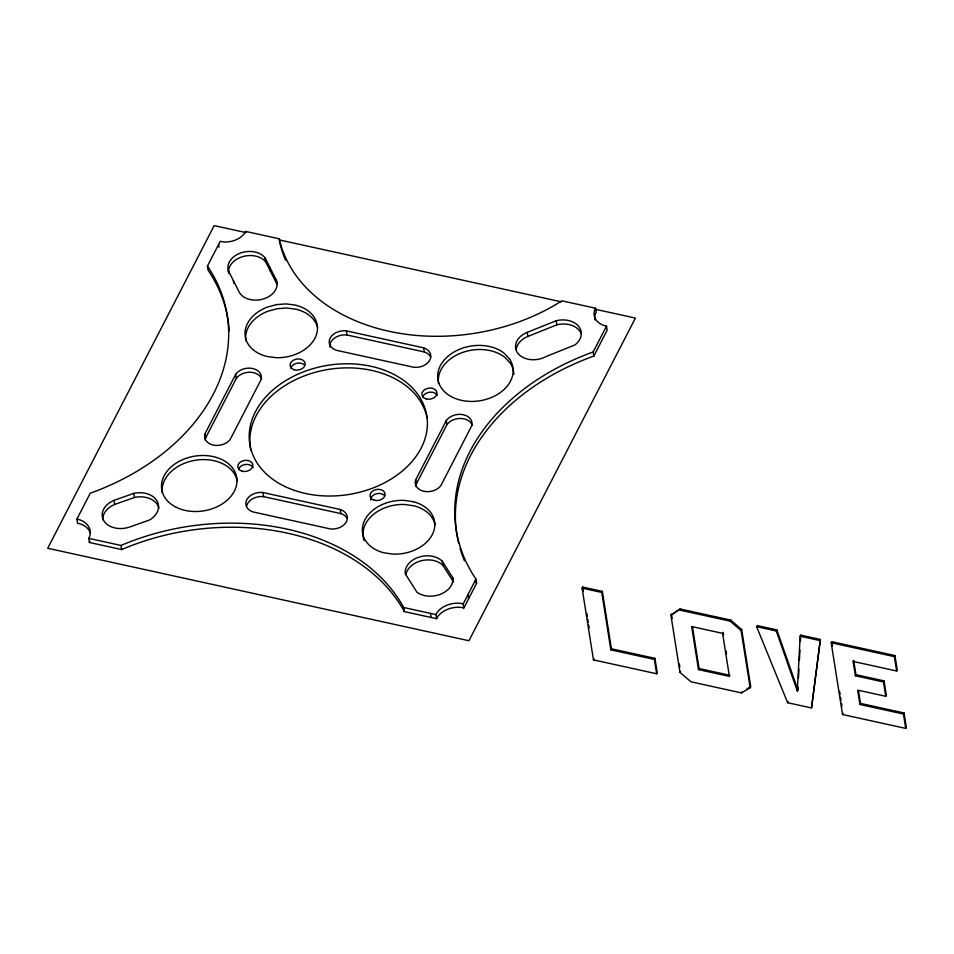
<?xml version="1.0" encoding="UTF-8"?>
<svg xmlns="http://www.w3.org/2000/svg" width="954" height="954" viewBox="0 0 954 954"><rect width="100%" height="100%" fill="white"/><g stroke="black" fill="none" stroke-linecap="round" stroke-linejoin="round"><path stroke-width="1.43" d="M797.305 690.994L800.156 636.211L800.704 635.137L820.368 639.454L811.52 707.963L787.646 702.728L756.617 626.659L757.178 625.574L776.83 629.89L797.866 689.921L797.305 690.994L776.282 630.976L776.83 629.89M797.866 689.921L798.021 686.952M798.474 678.067L798.939 669.183M799.404 660.299L799.941 649.936M800.394 641.052L800.704 635.137M811.52 707.963L820.368 639.454M90.475 533.286A21.262 15.526 -9 0 0 81.197 524.175L77.572 523.186L76.916 519.083L90.26 493.218A218.251 159.354 -9 0 0 207.447 266.106L220.231 241.326L223.558 241.922A19.748 14.417 -9 0 0 245.011 232.561L245.524 231.393L279.224 238.786A178.267 130.161 -9 0 0 561.882 300.832L595.582 308.237L596.226 312.34L595.487 313.616A19.748 14.417 -9 0 0 594.926 319.924M205.062 433.641L235.65 374.373A13.761 10.053 -9 0 1 252.738 368.518A13.761 10.053 -9 0 1 260.919 379.919L230.343 439.186A13.761 10.053 -9 0 1 213.255 445.041A13.761 10.053 -9 0 1 205.062 433.641L205.718 437.743A13.761 10.053 -9 0 0 205.253 440.199M205.718 437.743L236.294 378.476L235.65 374.373M415.682 479.874L446.269 420.607A13.761 10.053 -9 0 1 463.358 414.751A13.761 10.053 -9 0 1 471.538 426.152L440.963 485.419A13.761 10.053 -9 0 1 423.874 491.274A13.761 10.053 -9 0 1 415.682 479.874L416.338 483.976A13.761 10.053 -9 0 0 415.884 486.433M416.338 483.976L446.913 424.709L446.269 420.607M76.916 519.083L80.541 520.073A21.262 15.526 -9 0 1 89.354 537.293L88.71 538.354L89.366 542.456L121.659 549.552A208.294 152.091 -9 0 1 404.329 611.597L436.622 618.681L437.838 616.463A21.262 15.526 -9 0 1 461.641 607.483L463.835 608.008L463.191 603.906L475.974 579.114A218.299 159.39 -9 0 1 593.173 351.978L606.517 326.113L603.488 325.35A19.748 14.417 -9 0 1 594.843 309.525L595.582 308.237M463.835 608.008L476.63 583.216L475.974 579.114M458.576 542.766A218.299 159.39 -9 0 1 593.817 356.08L607.161 330.215L606.517 326.113M582.095 588.141L582.655 587.056L602.32 591.373L611.407 648.78L610.846 649.853L654.384 659.405L656.65 673.762L593.46 659.894L582.095 588.141L601.759 592.446L610.846 649.853M601.759 592.446L602.32 591.373M593.46 659.894L594.02 658.809M670.912 615.199L680.142 608.974L730.692 620.076L741.675 629.533L750.726 686.677L750.166 687.762L741.496 692.902L690.946 681.812L679.963 672.343L670.912 615.199L680.142 608.974M654.384 659.405L654.933 658.332L611.407 648.78M656.65 673.762L657.211 672.689L654.933 658.332M679.963 672.343L680.512 671.27M698.507 669.613L691.686 626.563L722.572 633.349L729.393 676.398L698.507 669.613L699.055 668.539L692.473 626.921M679.582 610.059L730.132 621.149L730.692 620.076M750.166 687.762L741.115 630.606L741.675 629.533M741.496 692.902L742.057 691.829M787.646 702.728L788.195 701.643M831.196 642.757L831.745 641.684L894.935 655.553L897.213 669.911L896.653 670.984L853.126 661.432L853.675 660.347L855.953 674.705L855.392 675.778L883.476 681.943L885.753 696.301L857.67 690.136L859.948 704.481L903.474 714.033L905.74 728.391L842.561 714.522L831.196 642.757L894.375 656.638L896.653 670.984M842.561 714.522L843.109 713.437M859.948 704.481L860.496 703.408L858.457 690.493M894.375 656.638L894.935 655.553M883.476 681.943L884.036 680.87L855.953 674.705M885.753 696.301L886.314 695.216L884.036 680.87M903.474 714.033L904.022 712.96L860.496 703.408M905.74 728.391L906.3 727.306L904.022 712.96M436.622 618.681L435.978 614.591L437.182 612.361A21.262 15.526 -9 0 1 460.997 603.393L463.191 603.906M89.366 542.456L90.01 541.395M747.006 688.883L749.486 687.417M527.228 332.362L556.206 320.735A20.511 14.978 -9 0 1 578.851 326.578A20.511 14.978 -9 0 1 574.916 344.954L545.938 356.593A19.867 14.501 -9 0 1 517.879 353.302A19.867 14.501 -9 0 1 527.228 332.362L527.872 336.464A19.867 14.501 -9 0 0 516.174 349.856M527.872 336.464L556.85 324.825A20.511 14.978 -9 0 1 581.165 333.59M114.063 500.349L133.81 493.349A20.94 15.288 -9 0 1 156.957 500.886A20.94 15.288 -9 0 1 149.408 520.037L129.649 527.037A20.523 14.978 -9 0 1 103.712 520.562A20.523 14.978 -9 0 1 114.063 500.349L114.707 504.451A20.523 14.978 -9 0 0 102.841 519.799M114.707 504.451L134.466 497.451A20.94 15.288 -9 0 1 158.913 508.255M246.132 232.633L214.173 225.609L47.7 548.264L468.939 640.73L635.412 318.076L594.747 309.156M279.534 239.967L561.334 301.822M346.397 330.895L423.624 347.852A13.761 10.053 -9 0 1 429.849 360.016A13.761 10.053 -9 0 1 413.619 367.242L336.392 350.297A13.761 10.053 -9 0 1 330.156 338.133A13.761 10.053 -9 0 1 346.397 330.895L347.041 334.997A13.761 10.053 -9 0 0 329.929 347.101M347.041 334.997L424.28 351.954A13.761 10.053 -9 0 1 430.636 356.915M262.994 492.55L340.22 509.496A13.761 10.053 -9 0 1 346.445 521.659A13.761 10.053 -9 0 1 330.215 528.898L252.989 511.94A13.761 10.053 -9 0 1 246.752 499.777A13.761 10.053 -9 0 1 262.994 492.55L263.638 496.652L340.864 513.598A13.761 10.053 -9 0 1 347.232 518.571M756.617 626.659L776.282 630.976M800.156 636.211L819.808 640.528M699.055 668.539L729.953 675.325M88.71 538.354L121.015 545.449A208.294 152.091 -9 0 1 403.673 607.495L435.978 614.591M730.132 621.149L741.115 630.606M442.274 561.25L452.816 577.778L453.46 581.88L442.93 565.352L442.274 561.25A20.428 14.918 -9 0 0 418.556 557.267A20.428 14.918 -9 0 0 405.235 573.819L417.005 592.291A20.809 15.192 -9 0 0 440.724 594.151A20.809 15.192 -9 0 0 452.816 577.778M265.033 257.759L276.266 280.023L276.922 284.125L265.689 261.849L265.033 257.759A19.951 14.572 -9 0 0 240.778 252.941A19.951 14.572 -9 0 0 228.292 270.566L228.733 273.297M228.292 270.566L239.025 291.829A19.736 14.405 -9 0 0 263.638 298.888A19.736 14.405 -9 0 0 276.266 280.023M853.126 661.432L855.392 675.778M831.745 641.684L832.448 646.073M839.639 691.471L840.104 694.405M840.557 697.326L841.023 700.26M841.488 703.193L841.953 706.115M723.132 632.264L723.585 635.137M726.089 650.926L726.543 653.788M671.461 614.114L672.165 618.514M679.355 663.948L679.82 666.87M593.173 351.978L593.817 356.08M556.206 320.735L556.85 324.825M582.655 587.056L583.347 591.456M586.829 613.422L587.294 616.344M587.759 619.277L588.224 622.199M588.69 625.132L589.155 628.066M467.985 594.604L468.629 598.707M423.624 347.852L424.28 351.954M430.421 613.362L431.077 617.465M403.673 607.495L404.329 611.597M340.22 509.496L340.864 513.598M279.224 238.786L279.665 241.529M269.636 266.87L270.28 270.972M233.408 280.691L233.837 283.421M218.609 244.474L219.038 247.205M207.447 266.106L208.091 270.209A218.251 159.354 -9 0 1 229.127 330.835M133.81 493.349L134.466 497.451M121.015 545.449L121.659 549.552M236.294 378.476A13.761 10.053 -9 0 1 250.186 372.239A13.761 10.053 -9 0 1 261.682 379.155M370.701 500.027A7.596 5.545 -9 0 1 375.709 493.969A7.596 5.545 -9 0 1 384.45 495.436M162.252 492.753A37.969 27.726 -9 0 1 195.642 460.198A37.969 27.726 -9 0 1 237.26 481.031M438.578 383.58A37.969 27.726 -9 0 1 461.116 353.004A37.969 27.726 -9 0 1 505.071 357.547L510.342 363.319A37.969 27.726 -9 0 1 513.824 374.373M245.941 340.888A36.455 26.617 -9 0 1 268.193 311.123L277.352 308.679L286.808 308.023L295.931 309.203A36.455 26.617 -9 0 1 317.575 327.568M228.686 273.548A19.951 14.572 -9 0 1 242.161 256.793A19.951 14.572 -9 0 1 265.689 261.849M405.939 574.618A20.428 14.918 -9 0 1 421.346 560.737A20.428 14.918 -9 0 1 442.93 565.352M476.63 583.216A218.299 159.39 -9 0 1 475.056 580.843M464.491 560.88A218.299 159.39 -9 0 1 460.078 548.407M364.189 540.763A36.455 26.617 -9 0 1 405.009 504.499L414.072 505.847A36.455 26.617 -9 0 1 435.048 524.628M290.851 368.172A7.596 5.545 -9 0 1 296.706 363.307A7.596 5.545 -9 0 1 304.505 365.036M422.646 397.269A7.596 5.545 -9 0 1 429.479 392.237A7.596 5.545 -9 0 1 437.194 395.373M285.592 260.251A178.267 130.161 -9 0 1 279.88 242.888M246.573 506.3A13.761 10.053 -9 0 1 263.638 496.652M238.548 469.535A7.596 5.545 -9 0 1 245.381 464.491A7.596 5.545 -9 0 1 253.096 467.627M446.913 424.709A13.761 10.053 -9 0 1 460.806 418.472A13.761 10.053 -9 0 1 472.302 425.401M250.807 450.038A89.616 65.432 -9 0 1 325.946 369.842A89.616 65.432 -9 0 1 427.106 417.959M276.696 304.576L267.549 307.021A36.455 26.617 -9 0 0 244.999 333.316A36.455 26.617 -9 0 0 267.215 356.51L276.338 357.69A36.455 26.617 -9 0 0 316.215 335.307A36.455 26.617 -9 0 0 295.287 305.101L286.164 303.921L276.696 304.576M413.416 501.744L404.353 500.397A36.455 26.617 -9 0 0 363.856 522.1A36.455 26.617 -9 0 0 383.735 552.748L392.798 554.095A36.455 26.617 -9 0 0 433.295 532.392A36.455 26.617 -9 0 0 413.416 501.744M509.686 359.217L504.416 353.445A37.969 27.726 -9 0 0 441.249 364.046A37.969 27.726 -9 0 0 475.307 401.312A37.969 27.726 -9 0 0 509.686 359.217M426.176 398.915A7.596 5.545 -9 0 0 436.956 392.666A7.596 5.545 -9 0 0 425.15 389.363A7.596 5.545 -9 0 0 426.176 398.915M294.381 369.818A7.596 5.545 -9 0 0 305.161 363.557A7.596 5.545 -9 0 0 293.355 360.254A7.596 5.545 -9 0 0 294.381 369.818M242.077 471.181A7.596 5.545 -9 0 0 252.858 464.932A7.596 5.545 -9 0 0 241.052 461.629A7.596 5.545 -9 0 0 242.077 471.181M285.174 486.612A89.616 65.432 -9 0 0 426.82 431.005A89.616 65.432 -9 0 0 302.919 372.084A89.616 65.432 -9 0 0 285.174 486.612M374.326 500.218A7.596 5.545 -9 0 0 385.106 493.957A7.596 5.545 -9 0 0 373.3 490.654A7.596 5.545 -9 0 0 374.326 500.218M176.454 507.409A37.969 27.726 -9 0 0 236.687 484.203A37.969 27.726 -9 0 0 184.516 458.898A37.969 27.726 -9 0 0 176.454 507.409"/></g></svg>
